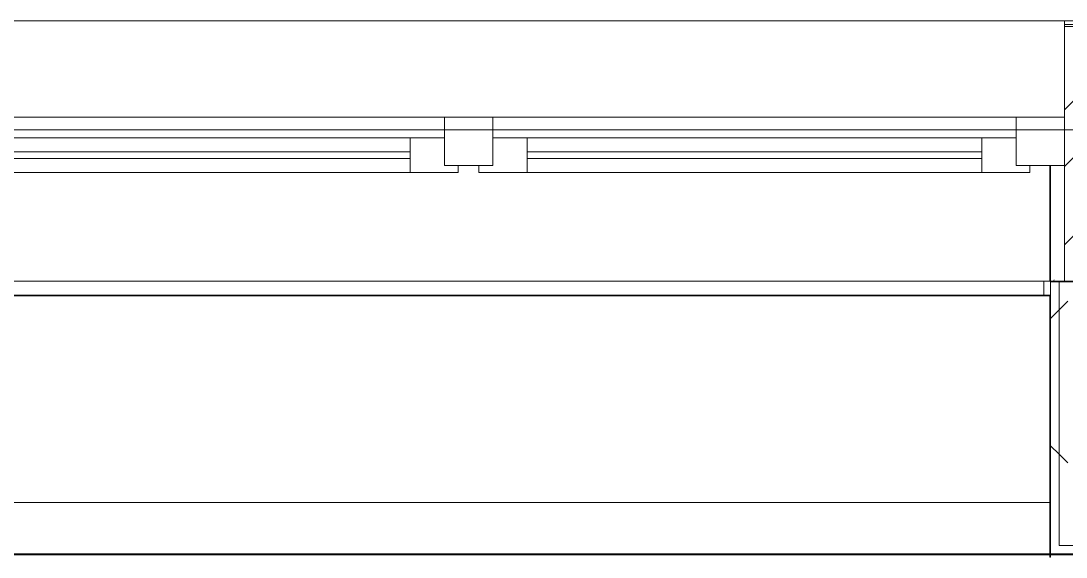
# Model space of a CAD drawing. Header units: millimetres. Extents: x -164500 to 426394, y -23753 to 102118.
# Drawn here: x 184917 to 186435, y 97539 to 98317 of the extents above; entities that cross this region are included whole.
import ezdxf

# ---------------------------------------------------------------- set-up
doc = ezdxf.new("R2010")
doc.units = ezdxf.units.MM
for name, color, linetype, lineweight in [('A-FLOR', 7, 'Continuous', 9), ('A-GLAZ', 7, 'Continuous', 9), ('A-GLAZ-1', 7, 'Continuous', 5), ('A-WALL', 7, 'Continuous', 5), ('I-WALL', 7, 'Continuous', 5)]:
    doc.layers.add(name, color=color, linetype=linetype, lineweight=lineweight)
doc.layers.add('A-WALL-1', color=9, linetype='Continuous', lineweight=5, true_color=0x808080)
doc.layers.add('A-WALL-FNSH-1', color=9, linetype='Continuous', lineweight=5, true_color=0x808080)
pattern_1 = [(45, (148772.12, 0), (-212.132, 212.132), []), (135, (148772.12, 0), (-212.132, -212.132), [])]

# ---------------------------------------------------------------- blocks, each defined once
blk = doc.blocks.new('120_Окно_СКБ_2Ст - 120_Окно_СКБ_2Ст 3100х2500 _мал_створка слева_ 2-V362-Объем проектирования 2 этажа')
at = {"layer": 'A-GLAZ'}
for p, q in [((650, -127), (650, -57)), ((650, -57), (720, -57)), ((720, -57), (720, -127)), ((1480, -127), (1480, -57)), ((1480, -57), (1550, -57)), ((1550, -57), (1550, -127)), ((650, -87), (-1480, -87)), ((600, -137), (600, -87)), ((650, -127), (650, -87)), ((1480, -87), (720, -87)), ((720, -87), (720, -127)), ((770, -137), (770, -87)), ((1430, -137), (1430, -87)), ((1480, -127), (1480, -87)), ((720, -127), (650, -127)), ((670, -127), (650, -127)), ((670, -137), (670, -127)), ((720, -127), (700, -127)), ((700, -127), (700, -137)), ((1550, -127), (1480, -127)), ((1500, -127), (1480, -127)), ((1500, -137), (1500, -127)), ((-1500, -137), (670, -137)), ((670, -137), (-1500, -137)), ((700, -137), (1500, -137)), ((1500, -137), (700, -137))]:
    blk.add_line(p, q, dxfattribs=at)
at = {"layer": 'A-GLAZ-1'}
for p, q in [((1550, -57), (-1550, -57)), ((-1430, -107), (600, -107)), ((600, -117), (-1430, -117)), ((770, -107), (1430, -107)), ((1430, -117), (770, -117)), ((670, -127), (700, -127)), ((1500, -127), (1530, -127))]:
    blk.add_line(p, q, dxfattribs=at)
blk = doc.blocks.new('Зашивка приборов отопления22 - Зашивка приборов отопления-33321747-Объем проектирования 2 этажа')
at = {"layer": 'A-WALL'}
for p, q in [((37267.8, 26888.4), (34187.8, 26888.4)), ((34187.8, 26567.4), (37267.8, 26567.4)), ((37267.8, 26567.4), (34187.8, 26567.4)), ((34187.8, 26492.4), (37267.8, 26492.4))]:
    blk.add_line(p, q, dxfattribs=at)
blk = doc.blocks.new('2floor')
at = {"layer": 'A-WALL'}
h = blk.add_hatch(dxfattribs=at)
h.set_pattern_fill('FP_24', color=256, style=0, pattern_type=2)
h.set_pattern_definition([(45, (148772.12, 0), (-141.42136, 141.42136), []), (135, (148772.12, 0), (-141.42136, -141.42136), [])])
h.paths.add_polyline_path([(190932.1, 23620), (190932.1, 23770), (190490.1, 23770), (190490.1, 23620), (190832.1, 23620)])
h.paths.add_polyline_path([(182612.1, 23620), (183332.1, 23620), (183332.1, 23770), (182612.1, 23770), (182612.1, 23626.3)])
h.paths.add_polyline_path([(186432.1, 23620), (188574.1, 23620), (188574.1, 23770), (186432.1, 23770), (186432.1, 23638)])
at = {"layer": 'I-WALL'}
h = blk.add_hatch(dxfattribs=at)
h.set_pattern_fill('FP_1', color=256, style=0, pattern_type=2)
h.set_pattern_definition([(45, (148772.12, 0), (-114.04925, 114.04925), []), (45, (148886.17, 0), (-114.04925, 114.04925), [201.612, -40.322, 6.706, -33.617])])
h.paths.add_polyline_path([(183332.1, 23400), (183332.1, 23620), (182382.1, 23620), (182382.1, 23400), (182852.7, 23400)])
h.paths.add_polyline_path([(187262.1, 23400), (187262.1, 23620), (186432.1, 23620), (186432.1, 23400), (187189.1, 23400)])
h = blk.add_hatch(dxfattribs=at)
h.set_pattern_fill('FP_191', color=256, style=0, pattern_type=2)
h.set_pattern_definition([(0, (148772.123, 0), (243.84, 60.96), [20.117, -162.763, 20.117, -162.763, -975.36]), (0, (148772.123, 0), (243.84, 60.96), [-365.76, 20.117, -345.643, 20.117, -162.763, -426.72]), (0, (148772.123, 0), (243.84, 60.96), [-914.4, 20.117, -101.803, 20.117, -284.683]), (120, (148863.563, 30.48), (-174.71291, 180.691634), [20.117, -162.763, 20.117, -162.763, -975.36]), (120, (148863.563, 30.48), (-174.71291, 180.691634), [-365.76, 20.117, -345.643, 20.117, -162.763, -426.72]), (120, (148863.563, 30.48), (-174.71291, 180.691634), [-914.4, 20.117, -101.803, 20.117, -284.683]), (240, (148894.043, 152.4), (-69.12709, -241.651634), [20.117, -162.763, 20.117, -162.763, -975.36]), (240, (148894.043, 152.4), (-69.12709, -241.651634), [-365.76, 20.117, -345.643, 20.117, -162.763, -426.72]), (240, (148894.043, 152.4), (-69.12709, -241.651634), [-914.4, 20.117, -101.803, 20.117, -284.683])])
h.paths.add_polyline_path([(186432.1, 23400), (186432.1, 23568), (186412.1, 23568), (186412.1, 23400)])
h = blk.add_hatch(dxfattribs=at)
h.set_pattern_fill('FP_192', color=256, style=0, pattern_type=2)
h.set_pattern_definition(pattern_1)
h.paths.add_polyline_path([(186412.1, 23004), (186424.6, 23004), (186424.6, 23399), (186412.1, 23399), (186412.1, 23016.5)])
h = blk.add_hatch(dxfattribs=at)
h.set_pattern_fill('FP_192', color=256, style=0, pattern_type=2)
h.set_pattern_definition(pattern_1)
h.paths.add_polyline_path([(186424.6, 23016.5), (186437.1, 23016.5), (186437.1, 23399), (186424.6, 23398), (186424.6, 23079)])
h = blk.add_hatch(dxfattribs=at)
h.set_pattern_fill('FP_192', color=256, style=0, pattern_type=2)
h.set_pattern_definition(pattern_1)
h.paths.add_polyline_path([(186487.1, 23004), (187024.9, 23006.3), (187042.1, 23016.5), (186424.6, 23016.5), (186424.6, 23004), (186466.4, 23004)])
at = {"layer": 'A-FLOR'}
for p, q in [((186412.1, 23380), (183332.1, 23380)), ((183332.1, 23079), (186412.1, 23079)), ((186412.1, 23003), (187022.1, 23003))]:
    blk.add_line(p, q, dxfattribs=at)
at = {"layer": 'A-WALL'}
for p, q in [((183332.1, 23778), (186432.1, 23778)), ((188577.1, 23773), (186432.1, 23773)), ((188574.1, 23770), (186432.1, 23770)), ((182382.1, 23620), (188582.1, 23620)), ((186412.1, 23004), (186412.1, 23399)), ((186424.6, 23016.5), (186424.6, 23399)), ((187042.1, 23016.5), (186424.6, 23016.5))]:
    blk.add_line(p, q, dxfattribs=at)
at = {"layer": 'A-WALL-1'}
for p, q in [((186432.1, 23400), (186432.1, 23770)), ((186432.1, 23568), (186412.1, 23568)), ((186412.1, 23400), (187262.1, 23400)), ((186487.1, 23399), (186412.1, 23399))]:
    blk.add_line(p, q, dxfattribs=at)
at = {"layer": 'A-WALL-FNSH-1'}
for p, q in [((188582.1, 23778), (186432.1, 23778)), ((186432.1, 23778), (186432.1, 23770)), ((186412.1, 23568), (186411.1, 23568)), ((186411.1, 23568), (186411.1, 23400)), ((186412.1, 23400), (186412.1, 23568)), ((186411.1, 23400), (186412.1, 23400)), ((186411.1, 23379), (186411.1, 22999.5)), ((186412.1, 23379), (186411.1, 23379)), ((186411.1, 22999.5), (186412.1, 22999.5)), ((186487.1, 23004), (186412.1, 23004)), ((186412.1, 22999.5), (186412.1, 23003))]:
    blk.add_line(p, q, dxfattribs=at)
at = {"layer": 'I-WALL'}
for p, q in [((186411.1, 23400), (186402.1, 23400)), ((186402.1, 23400), (186402.1, 23380)), ((186411.1, 23379), (183333.1, 23379)), ((183333.1, 23004), (186412.1, 23004)), ((186412.1, 23003), (183333.1, 23003)), ((186423.1, 23004), (186423.1, 23003))]:
    blk.add_line(p, q, dxfattribs=at)
at = {"layer": 'A-GLAZ', "color": 3}
blk.add_blockref('120_Окно_СКБ_2Ст - 120_Окно_СКБ_2Ст 3100х2500 _мал_створка слева_ 2-V362-Объем проектирования 2 этажа', (184882.1, 23695), dxfattribs=at)
at = {"layer": 'A-WALL'}
blk.add_blockref('Зашивка приборов отопления22 - Зашивка приборов отопления-33321747-Объем проектирования 2 этажа', (149144.3, -3488.4), dxfattribs=at)

msp = doc.modelspace()

# ---------------------------------------------------------------- block references
msp.add_blockref('2floor', (0, 74539.358))

doc.saveas('drawing.dxf')
